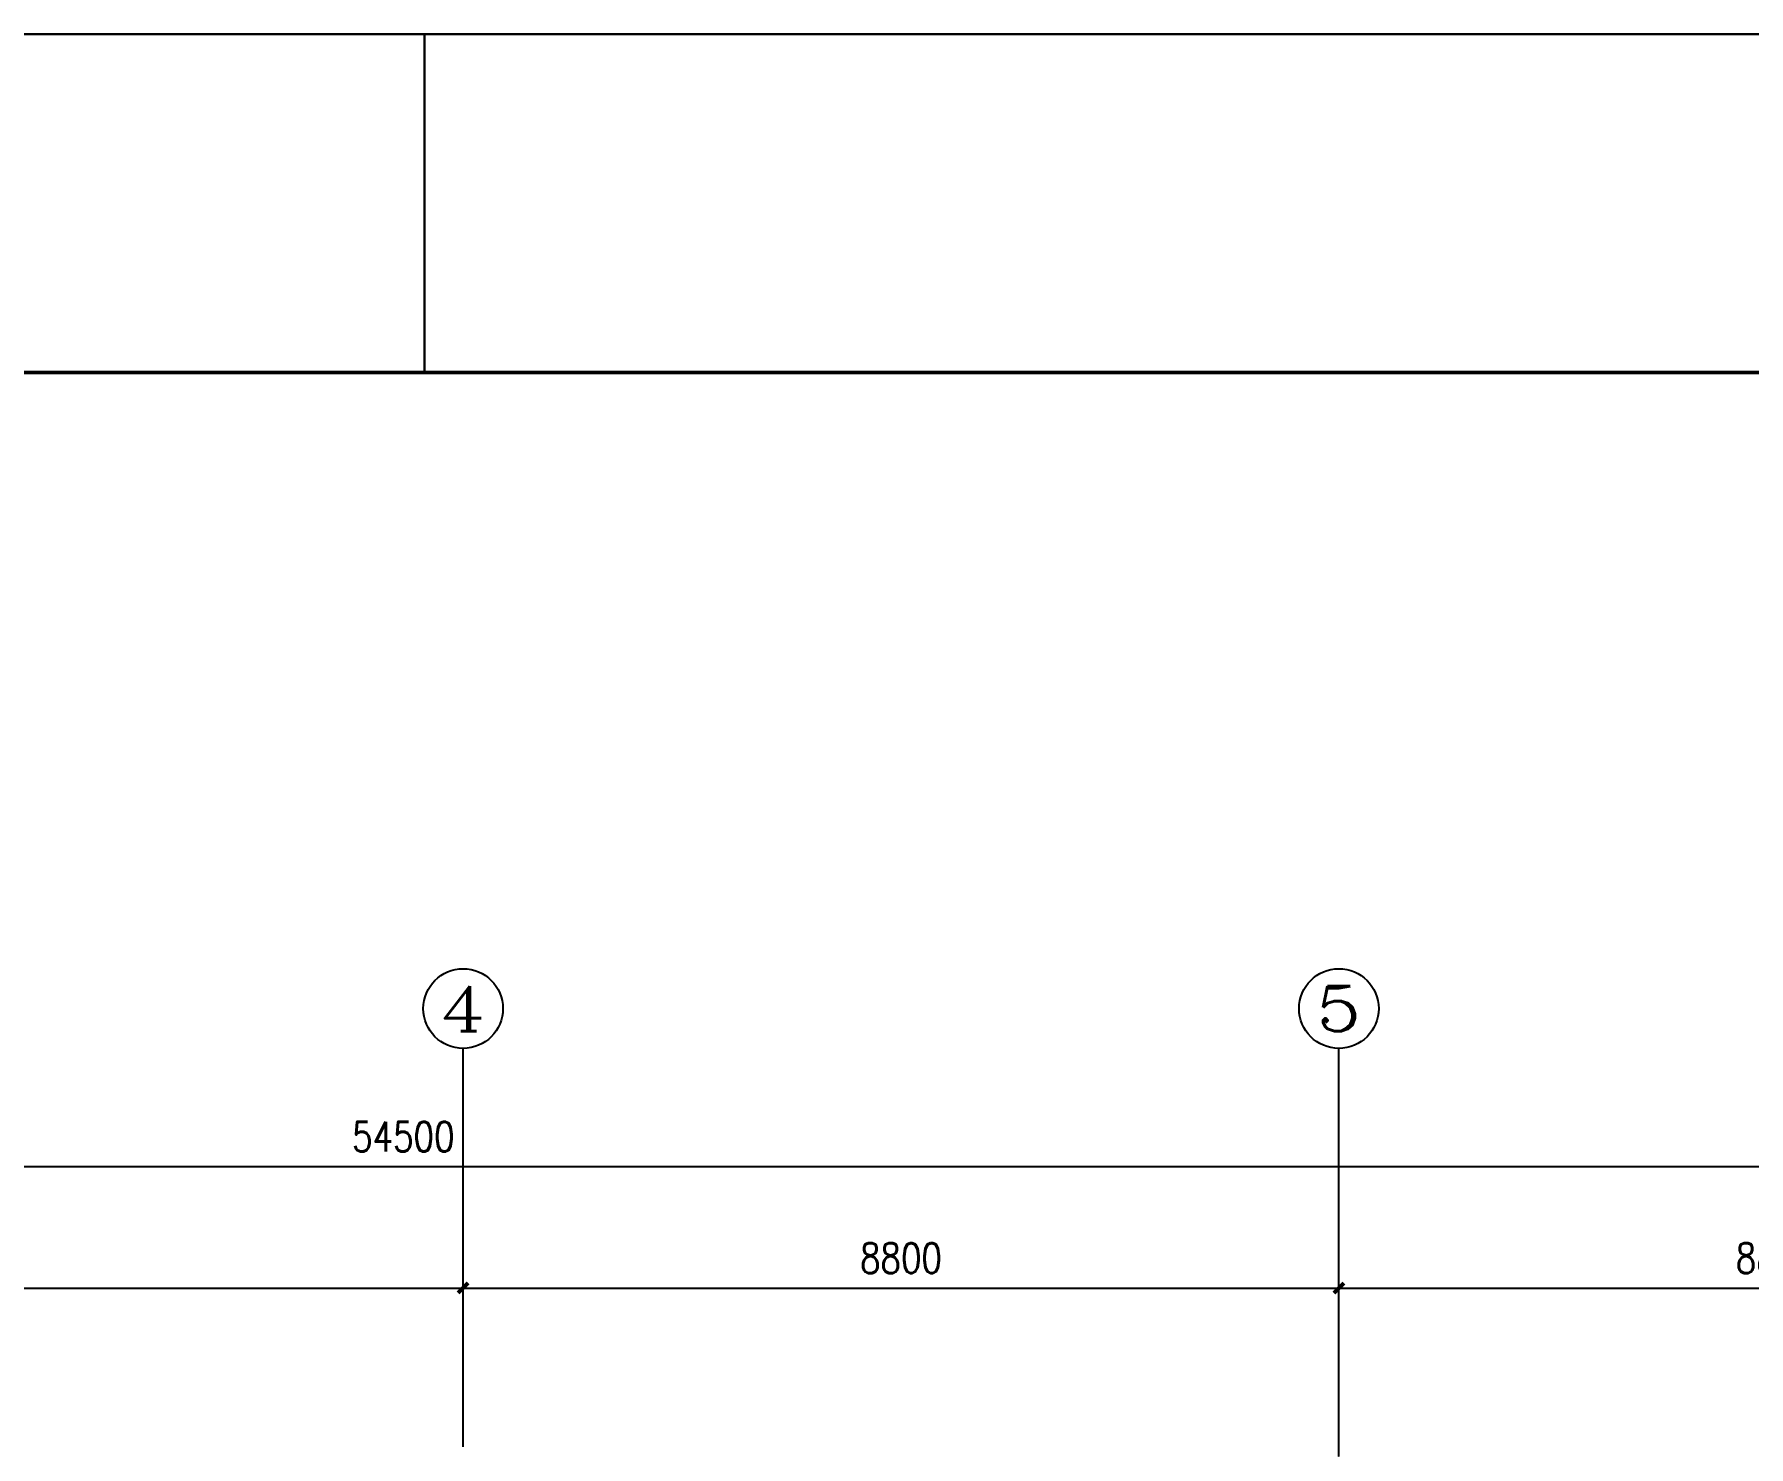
# Model space of a CAD drawing. Header units: millimetres. Extents: x 36114 to 137034, y 22418 to 93776.
# Drawn here: x 82653 to 99879, y 79590 to 93776 of the extents above; entities that cross this region are included whole.
import ezdxf
from ezdxf.enums import TextEntityAlignment as Align

# ---------------------------------------------------------------- set-up
doc = ezdxf.new("R2010")
doc.units = ezdxf.units.MM
doc.linetypes.add('DOTE', pattern=[2.42, 2, -0.2, 0.02, -0.2])
for name, color, linetype in [('\\M+5BDA8-\\M+5B3DF\\M+5B4E7', 3, 'Continuous'), ('\\M+5BDA8-\\M+5D6E1', 17, 'DOTE'), ('\\M+5BDA8-\\M+5D6E1-\\M+5B1EA\\M+5D7A2', 3, 'Continuous'), ('AXIS_TEXT', 7, 'Continuous')]:
    doc.layers.add(name, color=color, linetype=linetype)
doc.layers.add('\\M+5D7DC\\M+5C4DA\\M+5BFF2\\M+5CFDF', color=7, linetype='Continuous', lineweight=50)
doc.layers.add('\\M+5D7DC\\M+5CDE2\\M+5BFF2\\M+5CFDF', color=7, linetype='Continuous', lineweight=30)
doc.styles.add('A-AXIS-LABEL', font='COMPLEX', dxfattribs={"bigfont": 'GBCBIG'})
doc.styles.add('COMPLEX', font='COMPLEX')
doc.styles.add('DIM_FONT', font='SIMPLEX.shx', dxfattribs={"width": 0.8})
doc.dimstyles.new('DIMN', dxfattribs={"dimtxt": 300, "dimasz": 100, "dimexe": 250, "dimexo": 300, "dimgap": 150, "dimtad": 1, "dimdec": 0, "dimzin": 0, "dimdsep": 46, "dimtxsty": 'DIM_FONT', "dimblk": 'ARCHTICK', "dimcen": 0.09, "dimclrt": 7, "dimazin": 2, "dimtfac": 1, "dimtdec": 0, "dimtix": 1, "dimtmove": 2, "dimatfit": 3, "dimldrblk": 'ARCHTICK', "dimfxl": 0, "dimtolj": 1, "dimtzin": 0, "dimarcsym": 0})

# ---------------------------------------------------------------- blocks, each defined once
blk = doc.blocks.new('_ArchTick')
at = {"color": 0, "linetype": 'ByBlock', "const_width": 0.4}
blk.add_lwpolyline([(-0.5, -0.5), (0.5, 0.5)], dxfattribs=at)
blk = doc.blocks.new('*D353')
at = {"layer": '\\M+5BDA8-\\M+5B3DF\\M+5B4E7', "color": 0, "lineweight": -2, "transparency": 16777216}
for p, q in [((59111, 80190), (59111, 82654)), ((113612, 80190), (113612, 82654)), ((59111, 82404), (113612, 82404))]:
    blk.add_line(p, q, dxfattribs=at)
at = {"layer": 'Defpoints', "color": 0, "transparency": 16777216}
for p in [(113612, 82404), (59111, 79890), (113612, 79890)]:
    blk.add_point(p, dxfattribs=at)
at = {"layer": '\\M+5BDA8-\\M+5B3DF\\M+5B4E7', "color": 0, "lineweight": -2, "transparency": 16777216, "xscale": 100, "yscale": 100, "zscale": 100, "rotation": 180}
blk.add_blockref('_ArchTick', (59111, 82404), dxfattribs=at)
at = {"layer": '\\M+5BDA8-\\M+5B3DF\\M+5B4E7', "color": 0, "lineweight": -2, "transparency": 16777216, "xscale": 100, "yscale": 100, "zscale": 100}
blk.add_blockref('_ArchTick', (113612, 82404), dxfattribs=at)
at = {"layer": '\\M+5BDA8-\\M+5B3DF\\M+5B4E7', "color": 7, "transparency": 16777216, "insert": (86361, 82704), "char_height": 300, "attachment_point": 5, "style": 'DIM_FONT'}
blk.add_mtext('\\A1;54500', dxfattribs=at)
blk = doc.blocks.new('*D242')
at = {"layer": '\\M+5BDA8-\\M+5B3DF\\M+5B4E7', "color": 0, "lineweight": -2, "transparency": 16777216}
for p, q in [((76961, 79890), (76961, 81434)), ((86961, 79890), (86961, 81434)), ((76961, 81184), (86961, 81184))]:
    blk.add_line(p, q, dxfattribs=at)
at = {"layer": 'Defpoints', "color": 0, "transparency": 16777216}
for p in [(86961, 81184), (76961, 79590), (86961, 79590)]:
    blk.add_point(p, dxfattribs=at)
at = {"layer": '\\M+5BDA8-\\M+5B3DF\\M+5B4E7', "color": 0, "lineweight": -2, "transparency": 16777216, "xscale": 100, "yscale": 100, "zscale": 100, "rotation": 180}
blk.add_blockref('_ArchTick', (76961, 81184), dxfattribs=at)
at = {"layer": '\\M+5BDA8-\\M+5B3DF\\M+5B4E7', "color": 0, "lineweight": -2, "transparency": 16777216, "xscale": 100, "yscale": 100, "zscale": 100}
blk.add_blockref('_ArchTick', (86961, 81184), dxfattribs=at)
at = {"layer": '\\M+5BDA8-\\M+5B3DF\\M+5B4E7', "color": 7, "transparency": 16777216, "insert": (81961, 81484), "char_height": 300, "attachment_point": 5, "style": 'DIM_FONT'}
blk.add_mtext('\\A1;10000', dxfattribs=at)
blk = doc.blocks.new('*D243')
at = {"layer": '\\M+5BDA8-\\M+5B3DF\\M+5B4E7', "color": 0, "lineweight": -2, "transparency": 16777216}
for p, q in [((86961, 79890), (86961, 81434)), ((95761, 79890), (95761, 81434)), ((86961, 81184), (95761, 81184))]:
    blk.add_line(p, q, dxfattribs=at)
at = {"layer": 'Defpoints', "color": 0, "transparency": 16777216}
for p in [(95761, 81184), (86961, 79590), (95761, 79590)]:
    blk.add_point(p, dxfattribs=at)
at = {"layer": '\\M+5BDA8-\\M+5B3DF\\M+5B4E7', "color": 0, "lineweight": -2, "transparency": 16777216, "xscale": 100, "yscale": 100, "zscale": 100, "rotation": 180}
blk.add_blockref('_ArchTick', (86961, 81184), dxfattribs=at)
at = {"layer": '\\M+5BDA8-\\M+5B3DF\\M+5B4E7', "color": 0, "lineweight": -2, "transparency": 16777216, "xscale": 100, "yscale": 100, "zscale": 100}
blk.add_blockref('_ArchTick', (95761, 81184), dxfattribs=at)
at = {"layer": '\\M+5BDA8-\\M+5B3DF\\M+5B4E7', "color": 7, "transparency": 16777216, "insert": (91361, 81484), "char_height": 300, "attachment_point": 5, "style": 'DIM_FONT'}
blk.add_mtext('\\A1;8800', dxfattribs=at)
blk = doc.blocks.new('*D244')
at = {"layer": '\\M+5BDA8-\\M+5B3DF\\M+5B4E7', "color": 0, "lineweight": -2, "transparency": 16777216}
for p, q in [((95761, 79890), (95761, 81434)), ((104561, 79890), (104561, 81434)), ((95761, 81184), (104561, 81184))]:
    blk.add_line(p, q, dxfattribs=at)
at = {"layer": 'Defpoints', "color": 0, "transparency": 16777216}
for p in [(104561, 81184), (95761, 79590), (104561, 79590)]:
    blk.add_point(p, dxfattribs=at)
at = {"layer": '\\M+5BDA8-\\M+5B3DF\\M+5B4E7', "color": 0, "lineweight": -2, "transparency": 16777216, "xscale": 100, "yscale": 100, "zscale": 100, "rotation": 180}
blk.add_blockref('_ArchTick', (95761, 81184), dxfattribs=at)
at = {"layer": '\\M+5BDA8-\\M+5B3DF\\M+5B4E7', "color": 0, "lineweight": -2, "transparency": 16777216, "xscale": 100, "yscale": 100, "zscale": 100}
blk.add_blockref('_ArchTick', (104561, 81184), dxfattribs=at)
at = {"layer": '\\M+5BDA8-\\M+5B3DF\\M+5B4E7', "color": 7, "transparency": 16777216, "insert": (100161, 81484), "char_height": 300, "attachment_point": 5, "style": 'DIM_FONT'}
blk.add_mtext('\\A1;8800', dxfattribs=at)
blk = doc.blocks.new('_AXISO')
blk.add_circle((0, 0), 0.5)
at = {"layer": 'AXIS_TEXT', "style": 'COMPLEX'}
blk.add_attdef('A', text='', height=0.56, dxfattribs=at).set_placement((-0.25, -0.28), (0.25, -0.28), align=Align.FIT)
blk = doc.blocks.new('frame')
at = {"layer": '\\M+5D7DC\\M+5C4DA\\M+5BFF2\\M+5CFDF'}
blk.add_line((3270.385, 2734.389), (3547.385, 2734.389), dxfattribs=at)
at = {"layer": '\\M+5D7DC\\M+5CDE2\\M+5BFF2\\M+5CFDF'}
for p, q in [((3260.385, 2744.389), (3557.385, 2744.389)), ((3408.885, 2744.389), (3408.885, 2734.389))]:
    blk.add_line(p, q, dxfattribs=at)

msp = doc.modelspace()

# ---------------------------------------------------------------- linework, layer by layer
at = {"layer": '\\M+5BDA8-\\M+5D6E1', "ltscale": 10}
msp.add_line((95761.2, 41718), (95761.2, 79590.2), dxfattribs=at)
at = {"layer": '\\M+5BDA8-\\M+5D6E1-\\M+5B1EA\\M+5D7A2'}
for p, q in [((86961.2, 79590.2), (86961.2, 83590.2)), ((95761.2, 79590.2), (95761.2, 83590.2))]:
    msp.add_line(p, q, dxfattribs=at)

# ---------------------------------------------------------------- block references
ref = msp.add_blockref('_AXISO', (86961.2, 83990.2), dxfattribs=dict(at, xscale=800, yscale=800, zscale=800))
ref.add_attrib('A', '4', dxfattribs={"layer": 'AXIS_TEXT', "height": 452.5, "style": 'A-AXIS-LABEL', "width": 1.3125}).set_placement((86735, 83763.9), (87187.5, 83763.9), align=Align.FIT)
ref = msp.add_blockref('_AXISO', (95761.2, 83990.2), dxfattribs=dict(at, xscale=800, yscale=800, zscale=800))
ref.add_attrib('A', '5', dxfattribs={"layer": 'AXIS_TEXT', "height": 452.5, "style": 'A-AXIS-LABEL', "width": 1.5}).set_placement((95535, 83763.9), (95987.5, 83763.9), align=Align.FIT)
at = {"layer": '\\M+5D7DC\\M+5C4DA\\M+5BFF2\\M+5CFDF', "xscale": 339.7979797979797, "yscale": 339.7979797979797, "zscale": 339.7979797979797}
msp.add_blockref('frame', (-1071758, -838762), dxfattribs=at)

# ---------------------------------------------------------------- dimensions: what is measured, and where the dimension line sits
at = {"layer": '\\M+5BDA8-\\M+5B3DF\\M+5B4E7'}
for p1, p2, distance, picture, middle in [((59111.1325, 79890.166), (113611.6128, 79890.166), 2513.4381, '*D353', (86361.3726, 82703.6041)), ((76961.2, 79590.2), (86961.2, 79590.2), 1594, '*D242', (81961.2, 81484.2)), ((86961.2, 79590.2), (95761.2, 79590.2), 1594, '*D243', (91361.2, 81484.2)), ((95761.2, 79590.2), (104561.2, 79590.2), 1594, '*D244', (100161.2, 81484.2))]:
    dim = msp.add_aligned_dim(p1=p1, p2=p2, distance=distance, dimstyle='DIMN', dxfattribs=at)
    dim.commit()
    dim.dimension.update_dxf_attribs({"geometry": picture, "text_midpoint": middle})

doc.saveas('drawing.dxf')
